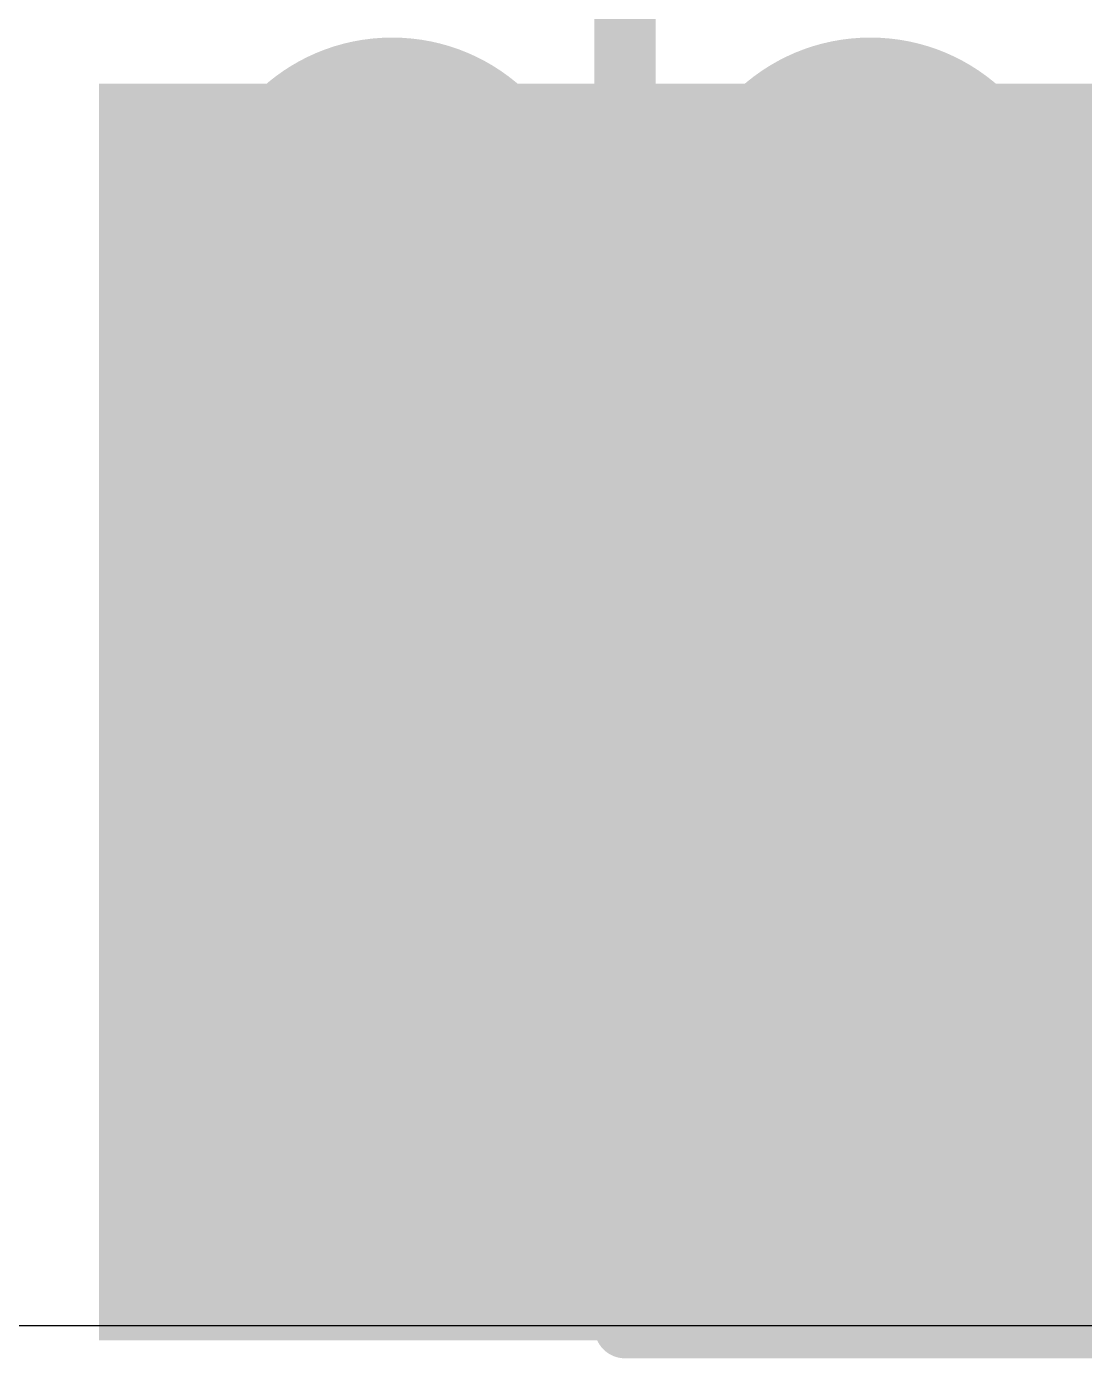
# Model space of a CAD drawing. Header units: inches. Extents: x -4 to 5258, y -4 to 5281.
# Drawn here: x 69.66 to 71.851, y 74.48 to 77.239 of the extents above; entities that cross this region are included whole.
import ezdxf

# ---------------------------------------------------------------- set-up
doc = ezdxf.new("R2010")
doc.units = ezdxf.units.IN
for name, color, linetype in [('Bottom Layer', 5, 'Continuous'), ('Bottom Solder', 6, 'Continuous'), ('Drill Drawing', 1, 'Continuous'), ('Layer 1', 16, 'Continuous'), ('Layer 2', 76, 'Continuous'), ('Top Layer', 1, 'Continuous'), ('Top Overlay', 2, 'Continuous'), ('Top Paste', 8, 'Continuous'), ('Top Solder', 216, 'Continuous'), ('Via Holes', 16, 'Continuous')]:
    doc.layers.add(name, color=color, linetype=linetype)

# ---------------------------------------------------------------- blocks, each defined once
blk = doc.blocks.new('RES_2010_40')
at = {"layer": 'Top Layer'}
blk.add_hatch(color=1, dxfattribs=at).paths.add_polyline_path([(-2.8, 1.4), (-1.9, 1.4), (-1.9, -1.4), (-2.8, -1.4)])
at = {"layer": 'Top Paste'}
blk.add_hatch(color=8, dxfattribs=at).paths.add_polyline_path([(-2.8, 1.4), (-1.9, 1.4), (-1.9, -1.4), (-2.8, -1.4)])
at = {"layer": 'Top Solder'}
blk.add_hatch(color=216, dxfattribs=at).paths.add_polyline_path([(-2.9016, 1.5016), (-1.7984, 1.5016), (-1.7984, -1.5016), (-2.9016, -1.5016)])
at = {"layer": 'Top Overlay'}
for points in [[(-2.921, 1.524, 0.127, 0.127, 0), (2.921, 1.524, 0.127, 0.127, 0)], [(-2.921, 1.524, 0.127, 0.127, 0), (-2.921, -1.524, 0.127, 0.127, 0)]]:
    blk.add_lwpolyline(points, format="xyseb", dxfattribs=at)
blk.add_lwpolyline([(-2.9527, 1.524, 0.0635, 0.0635, 1), (-2.8893, 1.524, 0.0635, 0.0635, 1)], format="xyseb", close=True, dxfattribs=at)
blk.add_lwpolyline([(-2.9527, 1.524, 0.0635, 0.0635, 1), (-2.8893, 1.524, 0.0635, 0.0635, 1)], format="xyseb", close=True, dxfattribs=at)

msp = doc.modelspace()

# ---------------------------------------------------------------- hatches: boundary and pattern name
at = {"layer": 'Bottom Layer'}
h = msp.add_hatch(color=5, dxfattribs=at)
edge = h.paths.add_edge_path()
edge.add_arc((70.4169, 76.8143), 0.3, 0, 360)
h = msp.add_hatch(color=5, dxfattribs=at)
edge = h.paths.add_edge_path()
edge.add_arc((71.4075, 76.8143), 0.3, 0, 360)
h = msp.add_hatch(color=5, dxfattribs=at)
edge = h.paths.add_edge_path()
edge.add_arc((70.4169, 75.9507), 0.3, 0, 360)
h = msp.add_hatch(color=5, dxfattribs=at)
edge = h.paths.add_edge_path()
edge.add_arc((71.4075, 75.9507), 0.3, 0, 360)
h = msp.add_hatch(color=5, dxfattribs=at)
edge = h.paths.add_edge_path()
edge.add_arc((70.4169, 75.0871), 0.3, 0, 360)
at = {"layer": 'Bottom Solder'}
h = msp.add_hatch(color=6, dxfattribs=at)
edge = h.paths.add_edge_path()
edge.add_arc((70.4169, 76.8143), 0.4016, 0, 360)
h = msp.add_hatch(color=6, dxfattribs=at)
edge = h.paths.add_edge_path()
edge.add_arc((71.4075, 76.8143), 0.4016, 0, 360)
h = msp.add_hatch(color=6, dxfattribs=at)
edge = h.paths.add_edge_path()
edge.add_arc((70.4169, 75.9507), 0.4016, 0, 360)
h = msp.add_hatch(color=6, dxfattribs=at)
edge = h.paths.add_edge_path()
edge.add_arc((71.4075, 75.9507), 0.4016, 0, 360)
h = msp.add_hatch(color=6, dxfattribs=at)
edge = h.paths.add_edge_path()
edge.add_arc((70.4169, 75.0871), 0.4016, 0, 360)
at = {"layer": 'Layer 1'}
h = msp.add_hatch(color=16, dxfattribs=at)
edge = h.paths.add_edge_path()
edge.add_arc((70.4169, 76.8143), 0.3, 0, 360)
h = msp.add_hatch(color=16, dxfattribs=at)
edge = h.paths.add_edge_path()
edge.add_arc((71.4075, 76.8143), 0.3, 0, 360)
h = msp.add_hatch(color=16, dxfattribs=at)
edge = h.paths.add_edge_path()
edge.add_arc((70.4169, 75.9507), 0.3, 0, 360)
h = msp.add_hatch(color=16, dxfattribs=at)
edge = h.paths.add_edge_path()
edge.add_arc((71.4075, 75.9507), 0.3, 0, 360)
h = msp.add_hatch(color=16, dxfattribs=at)
edge = h.paths.add_edge_path()
edge.add_arc((70.4169, 75.0871), 0.3, 0, 360)
at = {"layer": 'Layer 2'}
h = msp.add_hatch(color=76, dxfattribs=at)
edge = h.paths.add_edge_path()
edge.add_arc((70.4169, 76.8143), 0.3, 0, 360)
h = msp.add_hatch(color=76, dxfattribs=at)
edge = h.paths.add_edge_path()
edge.add_arc((71.4075, 76.8143), 0.3, 0, 360)
h = msp.add_hatch(color=76, dxfattribs=at)
edge = h.paths.add_edge_path()
edge.add_arc((70.4169, 75.9507), 0.3, 0, 360)
h = msp.add_hatch(color=76, dxfattribs=at)
edge = h.paths.add_edge_path()
edge.add_arc((71.4075, 75.9507), 0.3, 0, 360)
h = msp.add_hatch(color=76, dxfattribs=at)
edge = h.paths.add_edge_path()
edge.add_arc((70.4169, 75.0871), 0.3, 0, 360)
at = {"layer": 'Top Layer'}
msp.add_hatch(color=1, dxfattribs=at).paths.add_polyline_path([(75.0495, 77.1203), (69.8095, 77.1203), (69.8095, 74.5174), (75.0495, 74.5174)])
h = msp.add_hatch(color=1, dxfattribs=at)
edge = h.paths.add_edge_path()
edge.add_arc((70.4169, 76.8143), 0.3, 0, 360)
h = msp.add_hatch(color=1, dxfattribs=at)
edge = h.paths.add_edge_path()
edge.add_arc((71.4075, 76.8143), 0.3, 0, 360)
h = msp.add_hatch(color=1, dxfattribs=at)
edge = h.paths.add_edge_path()
edge.add_arc((70.4169, 75.9507), 0.3, 0, 360)
h = msp.add_hatch(color=1, dxfattribs=at)
edge = h.paths.add_edge_path()
edge.add_arc((71.4075, 75.9507), 0.3, 0, 360)
h = msp.add_hatch(color=1, dxfattribs=at)
edge = h.paths.add_edge_path()
edge.add_arc((70.4169, 75.0871), 0.3, 0, 360)
at = {"layer": 'Top Solder'}
h = msp.add_hatch(color=216, dxfattribs=at)
edge = h.paths.add_edge_path()
edge.add_arc((70.4169, 76.8143), 0.4016, 0, 360)
h = msp.add_hatch(color=216, dxfattribs=at)
edge = h.paths.add_edge_path()
edge.add_arc((71.4075, 76.8143), 0.4016, 0, 360)
h = msp.add_hatch(color=216, dxfattribs=at)
edge = h.paths.add_edge_path()
edge.add_arc((70.4169, 75.9507), 0.4016, 0, 360)
h = msp.add_hatch(color=216, dxfattribs=at)
edge = h.paths.add_edge_path()
edge.add_arc((71.4075, 75.9507), 0.4016, 0, 360)
h = msp.add_hatch(color=216, dxfattribs=at)
edge = h.paths.add_edge_path()
edge.add_arc((70.4169, 75.0871), 0.4016, 0, 360)
at = {"layer": 'Via Holes'}
h = msp.add_hatch(color=7, dxfattribs=at)
edge = h.paths.add_edge_path()
edge.add_arc((70.4169, 76.8143), 0.15, 0, 360)
h = msp.add_hatch(color=7, dxfattribs=at)
edge = h.paths.add_edge_path()
edge.add_arc((71.4075, 76.8143), 0.15, 0, 360)
h = msp.add_hatch(color=7, dxfattribs=at)
edge = h.paths.add_edge_path()
edge.add_arc((70.4169, 75.9507), 0.15, 0, 360)
h = msp.add_hatch(color=7, dxfattribs=at)
edge = h.paths.add_edge_path()
edge.add_arc((71.4075, 75.9507), 0.15, 0, 360)
h = msp.add_hatch(color=7, dxfattribs=at)
edge = h.paths.add_edge_path()
edge.add_arc((70.4169, 75.0871), 0.15, 0, 360)

# ---------------------------------------------------------------- linework, layer by layer
at = {"layer": 'Drill Drawing'}
for points in [[(70.2899, 76.9413, 0.0508, 0.0508, 0), (70.2899, 77.0683, 0.0508, 0.0508, 0)], [(70.2899, 77.0683, 0.0508, 0.0508, 0), (70.5439, 77.0683, 0.0508, 0.0508, 0)], [(70.5439, 76.9413, 0.0508, 0.0508, 0), (70.5439, 77.0683, 0.0508, 0.0508, 0)], [(71.2805, 76.9413, 0.0508, 0.0508, 0), (71.2805, 77.0683, 0.0508, 0.0508, 0)], [(71.2805, 77.0683, 0.0508, 0.0508, 0), (71.5345, 77.0683, 0.0508, 0.0508, 0)], [(71.5345, 76.9413, 0.0508, 0.0508, 0), (71.5345, 77.0683, 0.0508, 0.0508, 0)], [(70.3407, 76.8905, 0.0508, 0.0508, 0), (70.3407, 76.9667, 0.0508, 0.0508, 0)], [(70.3407, 76.9667, 0.0508, 0.0508, 0), (70.4931, 76.9667, 0.0508, 0.0508, 0)], [(70.4931, 76.8905, 0.0508, 0.0508, 0), (70.4931, 76.9667, 0.0508, 0.0508, 0)], [(71.3313, 76.8905, 0.0508, 0.0508, 0), (71.3313, 76.9667, 0.0508, 0.0508, 0)], [(71.3313, 76.9667, 0.0508, 0.0508, 0), (71.4837, 76.9667, 0.0508, 0.0508, 0)], [(71.4837, 76.8905, 0.0508, 0.0508, 0), (71.4837, 76.9667, 0.0508, 0.0508, 0)], [(70.1629, 76.6873, 0.0508, 0.0508, 0), (70.1629, 76.9413, 0.0508, 0.0508, 0)], [(70.1629, 76.9413, 0.0508, 0.0508, 0), (70.2899, 76.9413, 0.0508, 0.0508, 0)], [(70.5439, 76.9413, 0.0508, 0.0508, 0), (70.6709, 76.9413, 0.0508, 0.0508, 0)], [(70.6709, 76.6873, 0.0508, 0.0508, 0), (70.6709, 76.9413, 0.0508, 0.0508, 0)], [(71.1535, 76.6873, 0.0508, 0.0508, 0), (71.1535, 76.9413, 0.0508, 0.0508, 0)], [(71.1535, 76.9413, 0.0508, 0.0508, 0), (71.2805, 76.9413, 0.0508, 0.0508, 0)], [(71.5345, 76.9413, 0.0508, 0.0508, 0), (71.6615, 76.9413, 0.0508, 0.0508, 0)], [(71.6615, 76.6873, 0.0508, 0.0508, 0), (71.6615, 76.9413, 0.0508, 0.0508, 0)], [(70.2645, 76.7381, 0.0508, 0.0508, 0), (70.2645, 76.8905, 0.0508, 0.0508, 0)], [(70.2645, 76.8905, 0.0508, 0.0508, 0), (70.3407, 76.8905, 0.0508, 0.0508, 0)], [(70.4931, 76.8905, 0.0508, 0.0508, 0), (70.5693, 76.8905, 0.0508, 0.0508, 0)], [(70.5693, 76.7381, 0.0508, 0.0508, 0), (70.5693, 76.8905, 0.0508, 0.0508, 0)], [(71.2551, 76.7381, 0.0508, 0.0508, 0), (71.2551, 76.8905, 0.0508, 0.0508, 0)], [(71.2551, 76.8905, 0.0508, 0.0508, 0), (71.3313, 76.8905, 0.0508, 0.0508, 0)], [(71.4837, 76.8905, 0.0508, 0.0508, 0), (71.5599, 76.8905, 0.0508, 0.0508, 0)], [(71.5599, 76.7381, 0.0508, 0.0508, 0), (71.5599, 76.8905, 0.0508, 0.0508, 0)], [(70.2645, 76.7381, 0.0508, 0.0508, 0), (70.3407, 76.7381, 0.0508, 0.0508, 0)], [(70.3407, 76.6619, 0.0508, 0.0508, 0), (70.3407, 76.7381, 0.0508, 0.0508, 0)], [(70.4931, 76.7381, 0.0508, 0.0508, 0), (70.5693, 76.7381, 0.0508, 0.0508, 0)], [(70.4931, 76.6619, 0.0508, 0.0508, 0), (70.4931, 76.7381, 0.0508, 0.0508, 0)], [(71.2551, 76.7381, 0.0508, 0.0508, 0), (71.3313, 76.7381, 0.0508, 0.0508, 0)], [(71.3313, 76.6619, 0.0508, 0.0508, 0), (71.3313, 76.7381, 0.0508, 0.0508, 0)], [(71.4837, 76.7381, 0.0508, 0.0508, 0), (71.5599, 76.7381, 0.0508, 0.0508, 0)], [(71.4837, 76.6619, 0.0508, 0.0508, 0), (71.4837, 76.7381, 0.0508, 0.0508, 0)], [(70.1629, 76.6873, 0.0508, 0.0508, 0), (70.2899, 76.6873, 0.0508, 0.0508, 0)], [(70.2899, 76.5603, 0.0508, 0.0508, 0), (70.2899, 76.6873, 0.0508, 0.0508, 0)], [(70.5439, 76.6873, 0.0508, 0.0508, 0), (70.6709, 76.6873, 0.0508, 0.0508, 0)], [(70.5439, 76.5603, 0.0508, 0.0508, 0), (70.5439, 76.6873, 0.0508, 0.0508, 0)], [(71.1535, 76.6873, 0.0508, 0.0508, 0), (71.2805, 76.6873, 0.0508, 0.0508, 0)], [(71.2805, 76.5603, 0.0508, 0.0508, 0), (71.2805, 76.6873, 0.0508, 0.0508, 0)], [(71.5345, 76.6873, 0.0508, 0.0508, 0), (71.6615, 76.6873, 0.0508, 0.0508, 0)], [(71.5345, 76.5603, 0.0508, 0.0508, 0), (71.5345, 76.6873, 0.0508, 0.0508, 0)], [(70.3407, 76.6619, 0.0508, 0.0508, 0), (70.4931, 76.6619, 0.0508, 0.0508, 0)], [(71.3313, 76.6619, 0.0508, 0.0508, 0), (71.4837, 76.6619, 0.0508, 0.0508, 0)], [(70.2899, 76.5603, 0.0508, 0.0508, 0), (70.5439, 76.5603, 0.0508, 0.0508, 0)], [(71.2805, 76.5603, 0.0508, 0.0508, 0), (71.5345, 76.5603, 0.0508, 0.0508, 0)], [(70.2899, 76.0777, 0.0508, 0.0508, 0), (70.2899, 76.2047, 0.0508, 0.0508, 0)], [(70.2899, 76.2047, 0.0508, 0.0508, 0), (70.5439, 76.2047, 0.0508, 0.0508, 0)], [(70.5439, 76.0777, 0.0508, 0.0508, 0), (70.5439, 76.2047, 0.0508, 0.0508, 0)], [(71.2805, 76.0777, 0.0508, 0.0508, 0), (71.2805, 76.2047, 0.0508, 0.0508, 0)], [(71.2805, 76.2047, 0.0508, 0.0508, 0), (71.5345, 76.2047, 0.0508, 0.0508, 0)], [(71.5345, 76.0777, 0.0508, 0.0508, 0), (71.5345, 76.2047, 0.0508, 0.0508, 0)], [(70.3407, 76.0269, 0.0508, 0.0508, 0), (70.3407, 76.1031, 0.0508, 0.0508, 0)], [(70.3407, 76.1031, 0.0508, 0.0508, 0), (70.4931, 76.1031, 0.0508, 0.0508, 0)], [(70.4931, 76.0269, 0.0508, 0.0508, 0), (70.4931, 76.1031, 0.0508, 0.0508, 0)], [(71.3313, 76.0269, 0.0508, 0.0508, 0), (71.3313, 76.1031, 0.0508, 0.0508, 0)], [(71.3313, 76.1031, 0.0508, 0.0508, 0), (71.4837, 76.1031, 0.0508, 0.0508, 0)], [(71.4837, 76.0269, 0.0508, 0.0508, 0), (71.4837, 76.1031, 0.0508, 0.0508, 0)], [(70.1629, 75.8237, 0.0508, 0.0508, 0), (70.1629, 76.0777, 0.0508, 0.0508, 0)], [(70.1629, 76.0777, 0.0508, 0.0508, 0), (70.2899, 76.0777, 0.0508, 0.0508, 0)], [(70.5439, 76.0777, 0.0508, 0.0508, 0), (70.6709, 76.0777, 0.0508, 0.0508, 0)], [(70.6709, 75.8237, 0.0508, 0.0508, 0), (70.6709, 76.0777, 0.0508, 0.0508, 0)], [(71.1535, 75.8237, 0.0508, 0.0508, 0), (71.1535, 76.0777, 0.0508, 0.0508, 0)], [(71.1535, 76.0777, 0.0508, 0.0508, 0), (71.2805, 76.0777, 0.0508, 0.0508, 0)], [(71.5345, 76.0777, 0.0508, 0.0508, 0), (71.6615, 76.0777, 0.0508, 0.0508, 0)], [(71.6615, 75.8237, 0.0508, 0.0508, 0), (71.6615, 76.0777, 0.0508, 0.0508, 0)], [(70.2645, 75.8745, 0.0508, 0.0508, 0), (70.2645, 76.0269, 0.0508, 0.0508, 0)], [(70.2645, 76.0269, 0.0508, 0.0508, 0), (70.3407, 76.0269, 0.0508, 0.0508, 0)], [(70.4931, 76.0269, 0.0508, 0.0508, 0), (70.5693, 76.0269, 0.0508, 0.0508, 0)], [(70.5693, 75.8745, 0.0508, 0.0508, 0), (70.5693, 76.0269, 0.0508, 0.0508, 0)], [(71.2551, 75.8745, 0.0508, 0.0508, 0), (71.2551, 76.0269, 0.0508, 0.0508, 0)], [(71.2551, 76.0269, 0.0508, 0.0508, 0), (71.3313, 76.0269, 0.0508, 0.0508, 0)], [(71.4837, 76.0269, 0.0508, 0.0508, 0), (71.5599, 76.0269, 0.0508, 0.0508, 0)], [(71.5599, 75.8745, 0.0508, 0.0508, 0), (71.5599, 76.0269, 0.0508, 0.0508, 0)], [(70.2645, 75.8745, 0.0508, 0.0508, 0), (70.3407, 75.8745, 0.0508, 0.0508, 0)], [(70.3407, 75.7983, 0.0508, 0.0508, 0), (70.3407, 75.8745, 0.0508, 0.0508, 0)], [(70.4931, 75.8745, 0.0508, 0.0508, 0), (70.5693, 75.8745, 0.0508, 0.0508, 0)], [(70.4931, 75.7983, 0.0508, 0.0508, 0), (70.4931, 75.8745, 0.0508, 0.0508, 0)], [(71.2551, 75.8745, 0.0508, 0.0508, 0), (71.3313, 75.8745, 0.0508, 0.0508, 0)], [(71.3313, 75.7983, 0.0508, 0.0508, 0), (71.3313, 75.8745, 0.0508, 0.0508, 0)], [(71.4837, 75.8745, 0.0508, 0.0508, 0), (71.5599, 75.8745, 0.0508, 0.0508, 0)], [(71.4837, 75.7983, 0.0508, 0.0508, 0), (71.4837, 75.8745, 0.0508, 0.0508, 0)], [(70.1629, 75.8237, 0.0508, 0.0508, 0), (70.2899, 75.8237, 0.0508, 0.0508, 0)], [(70.2899, 75.6967, 0.0508, 0.0508, 0), (70.2899, 75.8237, 0.0508, 0.0508, 0)], [(70.5439, 75.8237, 0.0508, 0.0508, 0), (70.6709, 75.8237, 0.0508, 0.0508, 0)], [(70.5439, 75.6967, 0.0508, 0.0508, 0), (70.5439, 75.8237, 0.0508, 0.0508, 0)], [(71.1535, 75.8237, 0.0508, 0.0508, 0), (71.2805, 75.8237, 0.0508, 0.0508, 0)], [(71.2805, 75.6967, 0.0508, 0.0508, 0), (71.2805, 75.8237, 0.0508, 0.0508, 0)], [(71.5345, 75.8237, 0.0508, 0.0508, 0), (71.6615, 75.8237, 0.0508, 0.0508, 0)], [(71.5345, 75.6967, 0.0508, 0.0508, 0), (71.5345, 75.8237, 0.0508, 0.0508, 0)], [(70.3407, 75.7983, 0.0508, 0.0508, 0), (70.4931, 75.7983, 0.0508, 0.0508, 0)], [(71.3313, 75.7983, 0.0508, 0.0508, 0), (71.4837, 75.7983, 0.0508, 0.0508, 0)], [(70.2899, 75.6967, 0.0508, 0.0508, 0), (70.5439, 75.6967, 0.0508, 0.0508, 0)], [(71.2805, 75.6967, 0.0508, 0.0508, 0), (71.5345, 75.6967, 0.0508, 0.0508, 0)], [(70.2899, 75.2141, 0.0508, 0.0508, 0), (70.2899, 75.3411, 0.0508, 0.0508, 0)], [(70.2899, 75.3411, 0.0508, 0.0508, 0), (70.5439, 75.3411, 0.0508, 0.0508, 0)], [(70.5439, 75.2141, 0.0508, 0.0508, 0), (70.5439, 75.3411, 0.0508, 0.0508, 0)], [(70.3407, 75.1633, 0.0508, 0.0508, 0), (70.3407, 75.2395, 0.0508, 0.0508, 0)], [(70.3407, 75.2395, 0.0508, 0.0508, 0), (70.4931, 75.2395, 0.0508, 0.0508, 0)], [(70.4931, 75.1633, 0.0508, 0.0508, 0), (70.4931, 75.2395, 0.0508, 0.0508, 0)], [(70.1629, 74.9601, 0.0508, 0.0508, 0), (70.1629, 75.2141, 0.0508, 0.0508, 0)], [(70.1629, 75.2141, 0.0508, 0.0508, 0), (70.2899, 75.2141, 0.0508, 0.0508, 0)], [(70.5439, 75.2141, 0.0508, 0.0508, 0), (70.6709, 75.2141, 0.0508, 0.0508, 0)], [(70.6709, 74.9601, 0.0508, 0.0508, 0), (70.6709, 75.2141, 0.0508, 0.0508, 0)], [(70.2645, 75.0109, 0.0508, 0.0508, 0), (70.2645, 75.1633, 0.0508, 0.0508, 0)], [(70.2645, 75.1633, 0.0508, 0.0508, 0), (70.3407, 75.1633, 0.0508, 0.0508, 0)], [(70.4931, 75.1633, 0.0508, 0.0508, 0), (70.5693, 75.1633, 0.0508, 0.0508, 0)], [(70.5693, 75.0109, 0.0508, 0.0508, 0), (70.5693, 75.1633, 0.0508, 0.0508, 0)], [(70.2645, 75.0109, 0.0508, 0.0508, 0), (70.3407, 75.0109, 0.0508, 0.0508, 0)], [(70.3407, 74.9347, 0.0508, 0.0508, 0), (70.3407, 75.0109, 0.0508, 0.0508, 0)], [(70.4931, 75.0109, 0.0508, 0.0508, 0), (70.5693, 75.0109, 0.0508, 0.0508, 0)], [(70.4931, 74.9347, 0.0508, 0.0508, 0), (70.4931, 75.0109, 0.0508, 0.0508, 0)], [(70.1629, 74.9601, 0.0508, 0.0508, 0), (70.2899, 74.9601, 0.0508, 0.0508, 0)], [(70.2899, 74.8331, 0.0508, 0.0508, 0), (70.2899, 74.9601, 0.0508, 0.0508, 0)], [(70.5439, 74.9601, 0.0508, 0.0508, 0), (70.6709, 74.9601, 0.0508, 0.0508, 0)], [(70.5439, 74.8331, 0.0508, 0.0508, 0), (70.5439, 74.9601, 0.0508, 0.0508, 0)], [(70.3407, 74.9347, 0.0508, 0.0508, 0), (70.4931, 74.9347, 0.0508, 0.0508, 0)], [(70.2899, 74.8331, 0.0508, 0.0508, 0), (70.5439, 74.8331, 0.0508, 0.0508, 0)]]:
    msp.add_lwpolyline(points, format="xyseb", dxfattribs=at)
for points in [[(70.2772, 77.0683, 0.0254, 0.0254, 1), (70.3026, 77.0683, 0.0254, 0.0254, 1)], [(70.2772, 77.0683, 0.0254, 0.0254, 1), (70.3026, 77.0683, 0.0254, 0.0254, 1)], [(70.5312, 77.0683, 0.0254, 0.0254, 1), (70.5566, 77.0683, 0.0254, 0.0254, 1)], [(70.5312, 77.0683, 0.0254, 0.0254, 1), (70.5566, 77.0683, 0.0254, 0.0254, 1)], [(71.2678, 77.0683, 0.0254, 0.0254, 1), (71.2932, 77.0683, 0.0254, 0.0254, 1)], [(71.2678, 77.0683, 0.0254, 0.0254, 1), (71.2932, 77.0683, 0.0254, 0.0254, 1)], [(71.5218, 77.0683, 0.0254, 0.0254, 1), (71.5472, 77.0683, 0.0254, 0.0254, 1)], [(71.5218, 77.0683, 0.0254, 0.0254, 1), (71.5472, 77.0683, 0.0254, 0.0254, 1)], [(70.328, 76.9667, 0.0254, 0.0254, 1), (70.3534, 76.9667, 0.0254, 0.0254, 1)], [(70.328, 76.9667, 0.0254, 0.0254, 1), (70.3534, 76.9667, 0.0254, 0.0254, 1)], [(70.4804, 76.9667, 0.0254, 0.0254, 1), (70.5058, 76.9667, 0.0254, 0.0254, 1)], [(70.4804, 76.9667, 0.0254, 0.0254, 1), (70.5058, 76.9667, 0.0254, 0.0254, 1)], [(71.3186, 76.9667, 0.0254, 0.0254, 1), (71.344, 76.9667, 0.0254, 0.0254, 1)], [(71.3186, 76.9667, 0.0254, 0.0254, 1), (71.344, 76.9667, 0.0254, 0.0254, 1)], [(71.471, 76.9667, 0.0254, 0.0254, 1), (71.4964, 76.9667, 0.0254, 0.0254, 1)], [(71.471, 76.9667, 0.0254, 0.0254, 1), (71.4964, 76.9667, 0.0254, 0.0254, 1)], [(70.1502, 76.9413, 0.0254, 0.0254, 1), (70.1756, 76.9413, 0.0254, 0.0254, 1)], [(70.1502, 76.9413, 0.0254, 0.0254, 1), (70.1756, 76.9413, 0.0254, 0.0254, 1)], [(70.2772, 76.9413, 0.0254, 0.0254, 1), (70.3026, 76.9413, 0.0254, 0.0254, 1)], [(70.2772, 76.9413, 0.0254, 0.0254, 1), (70.3026, 76.9413, 0.0254, 0.0254, 1)], [(70.5312, 76.9413, 0.0254, 0.0254, 1), (70.5566, 76.9413, 0.0254, 0.0254, 1)], [(70.5312, 76.9413, 0.0254, 0.0254, 1), (70.5566, 76.9413, 0.0254, 0.0254, 1)], [(70.6582, 76.9413, 0.0254, 0.0254, 1), (70.6836, 76.9413, 0.0254, 0.0254, 1)], [(70.6582, 76.9413, 0.0254, 0.0254, 1), (70.6836, 76.9413, 0.0254, 0.0254, 1)], [(71.1408, 76.9413, 0.0254, 0.0254, 1), (71.1662, 76.9413, 0.0254, 0.0254, 1)], [(71.1408, 76.9413, 0.0254, 0.0254, 1), (71.1662, 76.9413, 0.0254, 0.0254, 1)], [(71.2678, 76.9413, 0.0254, 0.0254, 1), (71.2932, 76.9413, 0.0254, 0.0254, 1)], [(71.2678, 76.9413, 0.0254, 0.0254, 1), (71.2932, 76.9413, 0.0254, 0.0254, 1)], [(71.5218, 76.9413, 0.0254, 0.0254, 1), (71.5472, 76.9413, 0.0254, 0.0254, 1)], [(71.5218, 76.9413, 0.0254, 0.0254, 1), (71.5472, 76.9413, 0.0254, 0.0254, 1)], [(71.6488, 76.9413, 0.0254, 0.0254, 1), (71.6742, 76.9413, 0.0254, 0.0254, 1)], [(71.6488, 76.9413, 0.0254, 0.0254, 1), (71.6742, 76.9413, 0.0254, 0.0254, 1)], [(70.2518, 76.8905, 0.0254, 0.0254, 1), (70.2772, 76.8905, 0.0254, 0.0254, 1)], [(70.2518, 76.8905, 0.0254, 0.0254, 1), (70.2772, 76.8905, 0.0254, 0.0254, 1)], [(70.328, 76.8905, 0.0254, 0.0254, 1), (70.3534, 76.8905, 0.0254, 0.0254, 1)], [(70.328, 76.8905, 0.0254, 0.0254, 1), (70.3534, 76.8905, 0.0254, 0.0254, 1)], [(70.4804, 76.8905, 0.0254, 0.0254, 1), (70.5058, 76.8905, 0.0254, 0.0254, 1)], [(70.4804, 76.8905, 0.0254, 0.0254, 1), (70.5058, 76.8905, 0.0254, 0.0254, 1)], [(70.5566, 76.8905, 0.0254, 0.0254, 1), (70.582, 76.8905, 0.0254, 0.0254, 1)], [(70.5566, 76.8905, 0.0254, 0.0254, 1), (70.582, 76.8905, 0.0254, 0.0254, 1)], [(71.2424, 76.8905, 0.0254, 0.0254, 1), (71.2678, 76.8905, 0.0254, 0.0254, 1)], [(71.2424, 76.8905, 0.0254, 0.0254, 1), (71.2678, 76.8905, 0.0254, 0.0254, 1)], [(71.3186, 76.8905, 0.0254, 0.0254, 1), (71.344, 76.8905, 0.0254, 0.0254, 1)], [(71.3186, 76.8905, 0.0254, 0.0254, 1), (71.344, 76.8905, 0.0254, 0.0254, 1)], [(71.471, 76.8905, 0.0254, 0.0254, 1), (71.4964, 76.8905, 0.0254, 0.0254, 1)], [(71.471, 76.8905, 0.0254, 0.0254, 1), (71.4964, 76.8905, 0.0254, 0.0254, 1)], [(71.5472, 76.8905, 0.0254, 0.0254, 1), (71.5726, 76.8905, 0.0254, 0.0254, 1)], [(71.5472, 76.8905, 0.0254, 0.0254, 1), (71.5726, 76.8905, 0.0254, 0.0254, 1)], [(70.2518, 76.7381, 0.0254, 0.0254, 1), (70.2772, 76.7381, 0.0254, 0.0254, 1)], [(70.2518, 76.7381, 0.0254, 0.0254, 1), (70.2772, 76.7381, 0.0254, 0.0254, 1)], [(70.328, 76.7381, 0.0254, 0.0254, 1), (70.3534, 76.7381, 0.0254, 0.0254, 1)], [(70.328, 76.7381, 0.0254, 0.0254, 1), (70.3534, 76.7381, 0.0254, 0.0254, 1)], [(70.4804, 76.7381, 0.0254, 0.0254, 1), (70.5058, 76.7381, 0.0254, 0.0254, 1)], [(70.4804, 76.7381, 0.0254, 0.0254, 1), (70.5058, 76.7381, 0.0254, 0.0254, 1)], [(70.5566, 76.7381, 0.0254, 0.0254, 1), (70.582, 76.7381, 0.0254, 0.0254, 1)], [(70.5566, 76.7381, 0.0254, 0.0254, 1), (70.582, 76.7381, 0.0254, 0.0254, 1)], [(71.2424, 76.7381, 0.0254, 0.0254, 1), (71.2678, 76.7381, 0.0254, 0.0254, 1)], [(71.2424, 76.7381, 0.0254, 0.0254, 1), (71.2678, 76.7381, 0.0254, 0.0254, 1)], [(71.3186, 76.7381, 0.0254, 0.0254, 1), (71.344, 76.7381, 0.0254, 0.0254, 1)], [(71.3186, 76.7381, 0.0254, 0.0254, 1), (71.344, 76.7381, 0.0254, 0.0254, 1)], [(71.471, 76.7381, 0.0254, 0.0254, 1), (71.4964, 76.7381, 0.0254, 0.0254, 1)], [(71.471, 76.7381, 0.0254, 0.0254, 1), (71.4964, 76.7381, 0.0254, 0.0254, 1)], [(71.5472, 76.7381, 0.0254, 0.0254, 1), (71.5726, 76.7381, 0.0254, 0.0254, 1)], [(71.5472, 76.7381, 0.0254, 0.0254, 1), (71.5726, 76.7381, 0.0254, 0.0254, 1)], [(70.1502, 76.6873, 0.0254, 0.0254, 1), (70.1756, 76.6873, 0.0254, 0.0254, 1)], [(70.1502, 76.6873, 0.0254, 0.0254, 1), (70.1756, 76.6873, 0.0254, 0.0254, 1)], [(70.2772, 76.6873, 0.0254, 0.0254, 1), (70.3026, 76.6873, 0.0254, 0.0254, 1)], [(70.2772, 76.6873, 0.0254, 0.0254, 1), (70.3026, 76.6873, 0.0254, 0.0254, 1)], [(70.5312, 76.6873, 0.0254, 0.0254, 1), (70.5566, 76.6873, 0.0254, 0.0254, 1)], [(70.5312, 76.6873, 0.0254, 0.0254, 1), (70.5566, 76.6873, 0.0254, 0.0254, 1)], [(70.6582, 76.6873, 0.0254, 0.0254, 1), (70.6836, 76.6873, 0.0254, 0.0254, 1)], [(70.6582, 76.6873, 0.0254, 0.0254, 1), (70.6836, 76.6873, 0.0254, 0.0254, 1)], [(71.1408, 76.6873, 0.0254, 0.0254, 1), (71.1662, 76.6873, 0.0254, 0.0254, 1)], [(71.1408, 76.6873, 0.0254, 0.0254, 1), (71.1662, 76.6873, 0.0254, 0.0254, 1)], [(71.2678, 76.6873, 0.0254, 0.0254, 1), (71.2932, 76.6873, 0.0254, 0.0254, 1)], [(71.2678, 76.6873, 0.0254, 0.0254, 1), (71.2932, 76.6873, 0.0254, 0.0254, 1)], [(71.5218, 76.6873, 0.0254, 0.0254, 1), (71.5472, 76.6873, 0.0254, 0.0254, 1)], [(71.5218, 76.6873, 0.0254, 0.0254, 1), (71.5472, 76.6873, 0.0254, 0.0254, 1)], [(71.6488, 76.6873, 0.0254, 0.0254, 1), (71.6742, 76.6873, 0.0254, 0.0254, 1)], [(71.6488, 76.6873, 0.0254, 0.0254, 1), (71.6742, 76.6873, 0.0254, 0.0254, 1)], [(70.328, 76.6619, 0.0254, 0.0254, 1), (70.3534, 76.6619, 0.0254, 0.0254, 1)], [(70.328, 76.6619, 0.0254, 0.0254, 1), (70.3534, 76.6619, 0.0254, 0.0254, 1)], [(70.4804, 76.6619, 0.0254, 0.0254, 1), (70.5058, 76.6619, 0.0254, 0.0254, 1)], [(70.4804, 76.6619, 0.0254, 0.0254, 1), (70.5058, 76.6619, 0.0254, 0.0254, 1)], [(71.3186, 76.6619, 0.0254, 0.0254, 1), (71.344, 76.6619, 0.0254, 0.0254, 1)], [(71.3186, 76.6619, 0.0254, 0.0254, 1), (71.344, 76.6619, 0.0254, 0.0254, 1)], [(71.471, 76.6619, 0.0254, 0.0254, 1), (71.4964, 76.6619, 0.0254, 0.0254, 1)], [(71.471, 76.6619, 0.0254, 0.0254, 1), (71.4964, 76.6619, 0.0254, 0.0254, 1)], [(70.2772, 76.5603, 0.0254, 0.0254, 1), (70.3026, 76.5603, 0.0254, 0.0254, 1)], [(70.2772, 76.5603, 0.0254, 0.0254, 1), (70.3026, 76.5603, 0.0254, 0.0254, 1)], [(70.5312, 76.5603, 0.0254, 0.0254, 1), (70.5566, 76.5603, 0.0254, 0.0254, 1)], [(70.5312, 76.5603, 0.0254, 0.0254, 1), (70.5566, 76.5603, 0.0254, 0.0254, 1)], [(71.2678, 76.5603, 0.0254, 0.0254, 1), (71.2932, 76.5603, 0.0254, 0.0254, 1)], [(71.2678, 76.5603, 0.0254, 0.0254, 1), (71.2932, 76.5603, 0.0254, 0.0254, 1)], [(71.5218, 76.5603, 0.0254, 0.0254, 1), (71.5472, 76.5603, 0.0254, 0.0254, 1)], [(71.5218, 76.5603, 0.0254, 0.0254, 1), (71.5472, 76.5603, 0.0254, 0.0254, 1)], [(70.2772, 76.2047, 0.0254, 0.0254, 1), (70.3026, 76.2047, 0.0254, 0.0254, 1)], [(70.2772, 76.2047, 0.0254, 0.0254, 1), (70.3026, 76.2047, 0.0254, 0.0254, 1)], [(70.5312, 76.2047, 0.0254, 0.0254, 1), (70.5566, 76.2047, 0.0254, 0.0254, 1)], [(70.5312, 76.2047, 0.0254, 0.0254, 1), (70.5566, 76.2047, 0.0254, 0.0254, 1)], [(71.2678, 76.2047, 0.0254, 0.0254, 1), (71.2932, 76.2047, 0.0254, 0.0254, 1)], [(71.2678, 76.2047, 0.0254, 0.0254, 1), (71.2932, 76.2047, 0.0254, 0.0254, 1)], [(71.5218, 76.2047, 0.0254, 0.0254, 1), (71.5472, 76.2047, 0.0254, 0.0254, 1)], [(71.5218, 76.2047, 0.0254, 0.0254, 1), (71.5472, 76.2047, 0.0254, 0.0254, 1)], [(70.328, 76.1031, 0.0254, 0.0254, 1), (70.3534, 76.1031, 0.0254, 0.0254, 1)], [(70.328, 76.1031, 0.0254, 0.0254, 1), (70.3534, 76.1031, 0.0254, 0.0254, 1)], [(70.4804, 76.1031, 0.0254, 0.0254, 1), (70.5058, 76.1031, 0.0254, 0.0254, 1)], [(70.4804, 76.1031, 0.0254, 0.0254, 1), (70.5058, 76.1031, 0.0254, 0.0254, 1)], [(71.3186, 76.1031, 0.0254, 0.0254, 1), (71.344, 76.1031, 0.0254, 0.0254, 1)], [(71.3186, 76.1031, 0.0254, 0.0254, 1), (71.344, 76.1031, 0.0254, 0.0254, 1)], [(71.471, 76.1031, 0.0254, 0.0254, 1), (71.4964, 76.1031, 0.0254, 0.0254, 1)], [(71.471, 76.1031, 0.0254, 0.0254, 1), (71.4964, 76.1031, 0.0254, 0.0254, 1)], [(70.1502, 76.0777, 0.0254, 0.0254, 1), (70.1756, 76.0777, 0.0254, 0.0254, 1)], [(70.1502, 76.0777, 0.0254, 0.0254, 1), (70.1756, 76.0777, 0.0254, 0.0254, 1)], [(70.2772, 76.0777, 0.0254, 0.0254, 1), (70.3026, 76.0777, 0.0254, 0.0254, 1)], [(70.2772, 76.0777, 0.0254, 0.0254, 1), (70.3026, 76.0777, 0.0254, 0.0254, 1)], [(70.5312, 76.0777, 0.0254, 0.0254, 1), (70.5566, 76.0777, 0.0254, 0.0254, 1)], [(70.5312, 76.0777, 0.0254, 0.0254, 1), (70.5566, 76.0777, 0.0254, 0.0254, 1)], [(70.6582, 76.0777, 0.0254, 0.0254, 1), (70.6836, 76.0777, 0.0254, 0.0254, 1)], [(70.6582, 76.0777, 0.0254, 0.0254, 1), (70.6836, 76.0777, 0.0254, 0.0254, 1)], [(71.1408, 76.0777, 0.0254, 0.0254, 1), (71.1662, 76.0777, 0.0254, 0.0254, 1)], [(71.1408, 76.0777, 0.0254, 0.0254, 1), (71.1662, 76.0777, 0.0254, 0.0254, 1)], [(71.2678, 76.0777, 0.0254, 0.0254, 1), (71.2932, 76.0777, 0.0254, 0.0254, 1)], [(71.2678, 76.0777, 0.0254, 0.0254, 1), (71.2932, 76.0777, 0.0254, 0.0254, 1)], [(71.5218, 76.0777, 0.0254, 0.0254, 1), (71.5472, 76.0777, 0.0254, 0.0254, 1)], [(71.5218, 76.0777, 0.0254, 0.0254, 1), (71.5472, 76.0777, 0.0254, 0.0254, 1)], [(71.6488, 76.0777, 0.0254, 0.0254, 1), (71.6742, 76.0777, 0.0254, 0.0254, 1)], [(71.6488, 76.0777, 0.0254, 0.0254, 1), (71.6742, 76.0777, 0.0254, 0.0254, 1)], [(70.2518, 76.0269, 0.0254, 0.0254, 1), (70.2772, 76.0269, 0.0254, 0.0254, 1)], [(70.2518, 76.0269, 0.0254, 0.0254, 1), (70.2772, 76.0269, 0.0254, 0.0254, 1)], [(70.328, 76.0269, 0.0254, 0.0254, 1), (70.3534, 76.0269, 0.0254, 0.0254, 1)], [(70.328, 76.0269, 0.0254, 0.0254, 1), (70.3534, 76.0269, 0.0254, 0.0254, 1)], [(70.4804, 76.0269, 0.0254, 0.0254, 1), (70.5058, 76.0269, 0.0254, 0.0254, 1)], [(70.4804, 76.0269, 0.0254, 0.0254, 1), (70.5058, 76.0269, 0.0254, 0.0254, 1)], [(70.5566, 76.0269, 0.0254, 0.0254, 1), (70.582, 76.0269, 0.0254, 0.0254, 1)], [(70.5566, 76.0269, 0.0254, 0.0254, 1), (70.582, 76.0269, 0.0254, 0.0254, 1)], [(71.2424, 76.0269, 0.0254, 0.0254, 1), (71.2678, 76.0269, 0.0254, 0.0254, 1)], [(71.2424, 76.0269, 0.0254, 0.0254, 1), (71.2678, 76.0269, 0.0254, 0.0254, 1)], [(71.3186, 76.0269, 0.0254, 0.0254, 1), (71.344, 76.0269, 0.0254, 0.0254, 1)], [(71.3186, 76.0269, 0.0254, 0.0254, 1), (71.344, 76.0269, 0.0254, 0.0254, 1)], [(71.471, 76.0269, 0.0254, 0.0254, 1), (71.4964, 76.0269, 0.0254, 0.0254, 1)], [(71.471, 76.0269, 0.0254, 0.0254, 1), (71.4964, 76.0269, 0.0254, 0.0254, 1)], [(71.5472, 76.0269, 0.0254, 0.0254, 1), (71.5726, 76.0269, 0.0254, 0.0254, 1)], [(71.5472, 76.0269, 0.0254, 0.0254, 1), (71.5726, 76.0269, 0.0254, 0.0254, 1)], [(70.2518, 75.8745, 0.0254, 0.0254, 1), (70.2772, 75.8745, 0.0254, 0.0254, 1)], [(70.2518, 75.8745, 0.0254, 0.0254, 1), (70.2772, 75.8745, 0.0254, 0.0254, 1)], [(70.328, 75.8745, 0.0254, 0.0254, 1), (70.3534, 75.8745, 0.0254, 0.0254, 1)], [(70.328, 75.8745, 0.0254, 0.0254, 1), (70.3534, 75.8745, 0.0254, 0.0254, 1)], [(70.4804, 75.8745, 0.0254, 0.0254, 1), (70.5058, 75.8745, 0.0254, 0.0254, 1)], [(70.4804, 75.8745, 0.0254, 0.0254, 1), (70.5058, 75.8745, 0.0254, 0.0254, 1)], [(70.5566, 75.8745, 0.0254, 0.0254, 1), (70.582, 75.8745, 0.0254, 0.0254, 1)], [(70.5566, 75.8745, 0.0254, 0.0254, 1), (70.582, 75.8745, 0.0254, 0.0254, 1)], [(71.2424, 75.8745, 0.0254, 0.0254, 1), (71.2678, 75.8745, 0.0254, 0.0254, 1)], [(71.2424, 75.8745, 0.0254, 0.0254, 1), (71.2678, 75.8745, 0.0254, 0.0254, 1)], [(71.3186, 75.8745, 0.0254, 0.0254, 1), (71.344, 75.8745, 0.0254, 0.0254, 1)], [(71.3186, 75.8745, 0.0254, 0.0254, 1), (71.344, 75.8745, 0.0254, 0.0254, 1)], [(71.471, 75.8745, 0.0254, 0.0254, 1), (71.4964, 75.8745, 0.0254, 0.0254, 1)], [(71.471, 75.8745, 0.0254, 0.0254, 1), (71.4964, 75.8745, 0.0254, 0.0254, 1)], [(71.5472, 75.8745, 0.0254, 0.0254, 1), (71.5726, 75.8745, 0.0254, 0.0254, 1)], [(71.5472, 75.8745, 0.0254, 0.0254, 1), (71.5726, 75.8745, 0.0254, 0.0254, 1)], [(70.1502, 75.8237, 0.0254, 0.0254, 1), (70.1756, 75.8237, 0.0254, 0.0254, 1)], [(70.1502, 75.8237, 0.0254, 0.0254, 1), (70.1756, 75.8237, 0.0254, 0.0254, 1)], [(70.2772, 75.8237, 0.0254, 0.0254, 1), (70.3026, 75.8237, 0.0254, 0.0254, 1)], [(70.2772, 75.8237, 0.0254, 0.0254, 1), (70.3026, 75.8237, 0.0254, 0.0254, 1)], [(70.5312, 75.8237, 0.0254, 0.0254, 1), (70.5566, 75.8237, 0.0254, 0.0254, 1)], [(70.5312, 75.8237, 0.0254, 0.0254, 1), (70.5566, 75.8237, 0.0254, 0.0254, 1)], [(70.6582, 75.8237, 0.0254, 0.0254, 1), (70.6836, 75.8237, 0.0254, 0.0254, 1)], [(70.6582, 75.8237, 0.0254, 0.0254, 1), (70.6836, 75.8237, 0.0254, 0.0254, 1)], [(71.1408, 75.8237, 0.0254, 0.0254, 1), (71.1662, 75.8237, 0.0254, 0.0254, 1)], [(71.1408, 75.8237, 0.0254, 0.0254, 1), (71.1662, 75.8237, 0.0254, 0.0254, 1)], [(71.2678, 75.8237, 0.0254, 0.0254, 1), (71.2932, 75.8237, 0.0254, 0.0254, 1)], [(71.2678, 75.8237, 0.0254, 0.0254, 1), (71.2932, 75.8237, 0.0254, 0.0254, 1)], [(71.5218, 75.8237, 0.0254, 0.0254, 1), (71.5472, 75.8237, 0.0254, 0.0254, 1)], [(71.5218, 75.8237, 0.0254, 0.0254, 1), (71.5472, 75.8237, 0.0254, 0.0254, 1)], [(71.6488, 75.8237, 0.0254, 0.0254, 1), (71.6742, 75.8237, 0.0254, 0.0254, 1)], [(71.6488, 75.8237, 0.0254, 0.0254, 1), (71.6742, 75.8237, 0.0254, 0.0254, 1)], [(70.328, 75.7983, 0.0254, 0.0254, 1), (70.3534, 75.7983, 0.0254, 0.0254, 1)], [(70.328, 75.7983, 0.0254, 0.0254, 1), (70.3534, 75.7983, 0.0254, 0.0254, 1)], [(70.4804, 75.7983, 0.0254, 0.0254, 1), (70.5058, 75.7983, 0.0254, 0.0254, 1)], [(70.4804, 75.7983, 0.0254, 0.0254, 1), (70.5058, 75.7983, 0.0254, 0.0254, 1)], [(71.3186, 75.7983, 0.0254, 0.0254, 1), (71.344, 75.7983, 0.0254, 0.0254, 1)], [(71.3186, 75.7983, 0.0254, 0.0254, 1), (71.344, 75.7983, 0.0254, 0.0254, 1)], [(71.471, 75.7983, 0.0254, 0.0254, 1), (71.4964, 75.7983, 0.0254, 0.0254, 1)], [(71.471, 75.7983, 0.0254, 0.0254, 1), (71.4964, 75.7983, 0.0254, 0.0254, 1)], [(70.2772, 75.6967, 0.0254, 0.0254, 1), (70.3026, 75.6967, 0.0254, 0.0254, 1)], [(70.2772, 75.6967, 0.0254, 0.0254, 1), (70.3026, 75.6967, 0.0254, 0.0254, 1)], [(70.5312, 75.6967, 0.0254, 0.0254, 1), (70.5566, 75.6967, 0.0254, 0.0254, 1)], [(70.5312, 75.6967, 0.0254, 0.0254, 1), (70.5566, 75.6967, 0.0254, 0.0254, 1)], [(71.2678, 75.6967, 0.0254, 0.0254, 1), (71.2932, 75.6967, 0.0254, 0.0254, 1)], [(71.2678, 75.6967, 0.0254, 0.0254, 1), (71.2932, 75.6967, 0.0254, 0.0254, 1)], [(71.5218, 75.6967, 0.0254, 0.0254, 1), (71.5472, 75.6967, 0.0254, 0.0254, 1)], [(71.5218, 75.6967, 0.0254, 0.0254, 1), (71.5472, 75.6967, 0.0254, 0.0254, 1)], [(70.2772, 75.3411, 0.0254, 0.0254, 1), (70.3026, 75.3411, 0.0254, 0.0254, 1)], [(70.2772, 75.3411, 0.0254, 0.0254, 1), (70.3026, 75.3411, 0.0254, 0.0254, 1)], [(70.5312, 75.3411, 0.0254, 0.0254, 1), (70.5566, 75.3411, 0.0254, 0.0254, 1)], [(70.5312, 75.3411, 0.0254, 0.0254, 1), (70.5566, 75.3411, 0.0254, 0.0254, 1)], [(70.328, 75.2395, 0.0254, 0.0254, 1), (70.3534, 75.2395, 0.0254, 0.0254, 1)], [(70.328, 75.2395, 0.0254, 0.0254, 1), (70.3534, 75.2395, 0.0254, 0.0254, 1)], [(70.4804, 75.2395, 0.0254, 0.0254, 1), (70.5058, 75.2395, 0.0254, 0.0254, 1)], [(70.4804, 75.2395, 0.0254, 0.0254, 1), (70.5058, 75.2395, 0.0254, 0.0254, 1)], [(70.1502, 75.2141, 0.0254, 0.0254, 1), (70.1756, 75.2141, 0.0254, 0.0254, 1)], [(70.1502, 75.2141, 0.0254, 0.0254, 1), (70.1756, 75.2141, 0.0254, 0.0254, 1)], [(70.2772, 75.2141, 0.0254, 0.0254, 1), (70.3026, 75.2141, 0.0254, 0.0254, 1)], [(70.2772, 75.2141, 0.0254, 0.0254, 1), (70.3026, 75.2141, 0.0254, 0.0254, 1)], [(70.5312, 75.2141, 0.0254, 0.0254, 1), (70.5566, 75.2141, 0.0254, 0.0254, 1)], [(70.5312, 75.2141, 0.0254, 0.0254, 1), (70.5566, 75.2141, 0.0254, 0.0254, 1)], [(70.6582, 75.2141, 0.0254, 0.0254, 1), (70.6836, 75.2141, 0.0254, 0.0254, 1)], [(70.6582, 75.2141, 0.0254, 0.0254, 1), (70.6836, 75.2141, 0.0254, 0.0254, 1)], [(70.2518, 75.1633, 0.0254, 0.0254, 1), (70.2772, 75.1633, 0.0254, 0.0254, 1)], [(70.2518, 75.1633, 0.0254, 0.0254, 1), (70.2772, 75.1633, 0.0254, 0.0254, 1)], [(70.328, 75.1633, 0.0254, 0.0254, 1), (70.3534, 75.1633, 0.0254, 0.0254, 1)], [(70.328, 75.1633, 0.0254, 0.0254, 1), (70.3534, 75.1633, 0.0254, 0.0254, 1)], [(70.4804, 75.1633, 0.0254, 0.0254, 1), (70.5058, 75.1633, 0.0254, 0.0254, 1)], [(70.4804, 75.1633, 0.0254, 0.0254, 1), (70.5058, 75.1633, 0.0254, 0.0254, 1)], [(70.5566, 75.1633, 0.0254, 0.0254, 1), (70.582, 75.1633, 0.0254, 0.0254, 1)], [(70.5566, 75.1633, 0.0254, 0.0254, 1), (70.582, 75.1633, 0.0254, 0.0254, 1)], [(70.2518, 75.0109, 0.0254, 0.0254, 1), (70.2772, 75.0109, 0.0254, 0.0254, 1)], [(70.2518, 75.0109, 0.0254, 0.0254, 1), (70.2772, 75.0109, 0.0254, 0.0254, 1)], [(70.328, 75.0109, 0.0254, 0.0254, 1), (70.3534, 75.0109, 0.0254, 0.0254, 1)], [(70.328, 75.0109, 0.0254, 0.0254, 1), (70.3534, 75.0109, 0.0254, 0.0254, 1)], [(70.4804, 75.0109, 0.0254, 0.0254, 1), (70.5058, 75.0109, 0.0254, 0.0254, 1)], [(70.4804, 75.0109, 0.0254, 0.0254, 1), (70.5058, 75.0109, 0.0254, 0.0254, 1)], [(70.5566, 75.0109, 0.0254, 0.0254, 1), (70.582, 75.0109, 0.0254, 0.0254, 1)], [(70.5566, 75.0109, 0.0254, 0.0254, 1), (70.582, 75.0109, 0.0254, 0.0254, 1)], [(70.1502, 74.9601, 0.0254, 0.0254, 1), (70.1756, 74.9601, 0.0254, 0.0254, 1)], [(70.1502, 74.9601, 0.0254, 0.0254, 1), (70.1756, 74.9601, 0.0254, 0.0254, 1)], [(70.2772, 74.9601, 0.0254, 0.0254, 1), (70.3026, 74.9601, 0.0254, 0.0254, 1)], [(70.2772, 74.9601, 0.0254, 0.0254, 1), (70.3026, 74.9601, 0.0254, 0.0254, 1)], [(70.5312, 74.9601, 0.0254, 0.0254, 1), (70.5566, 74.9601, 0.0254, 0.0254, 1)], [(70.5312, 74.9601, 0.0254, 0.0254, 1), (70.5566, 74.9601, 0.0254, 0.0254, 1)], [(70.6582, 74.9601, 0.0254, 0.0254, 1), (70.6836, 74.9601, 0.0254, 0.0254, 1)], [(70.6582, 74.9601, 0.0254, 0.0254, 1), (70.6836, 74.9601, 0.0254, 0.0254, 1)], [(70.328, 74.9347, 0.0254, 0.0254, 1), (70.3534, 74.9347, 0.0254, 0.0254, 1)], [(70.328, 74.9347, 0.0254, 0.0254, 1), (70.3534, 74.9347, 0.0254, 0.0254, 1)], [(70.4804, 74.9347, 0.0254, 0.0254, 1), (70.5058, 74.9347, 0.0254, 0.0254, 1)], [(70.4804, 74.9347, 0.0254, 0.0254, 1), (70.5058, 74.9347, 0.0254, 0.0254, 1)], [(70.2772, 74.8331, 0.0254, 0.0254, 1), (70.3026, 74.8331, 0.0254, 0.0254, 1)], [(70.2772, 74.8331, 0.0254, 0.0254, 1), (70.3026, 74.8331, 0.0254, 0.0254, 1)], [(70.5312, 74.8331, 0.0254, 0.0254, 1), (70.5566, 74.8331, 0.0254, 0.0254, 1)], [(70.5312, 74.8331, 0.0254, 0.0254, 1), (70.5566, 74.8331, 0.0254, 0.0254, 1)]]:
    msp.add_lwpolyline(points, format="xyseb", close=True, dxfattribs=at)
at = {"layer": 'Top Layer'}
msp.add_line((74.0078, 74.5473), (69.1716, 74.5473), dxfattribs=at)

# ---------------------------------------------------------------- block references
at = {"rotation": 90}
msp.add_blockref('RES_2010_40', (72.4234, 77.4644), dxfattribs=at)

doc.saveas('drawing.dxf')
